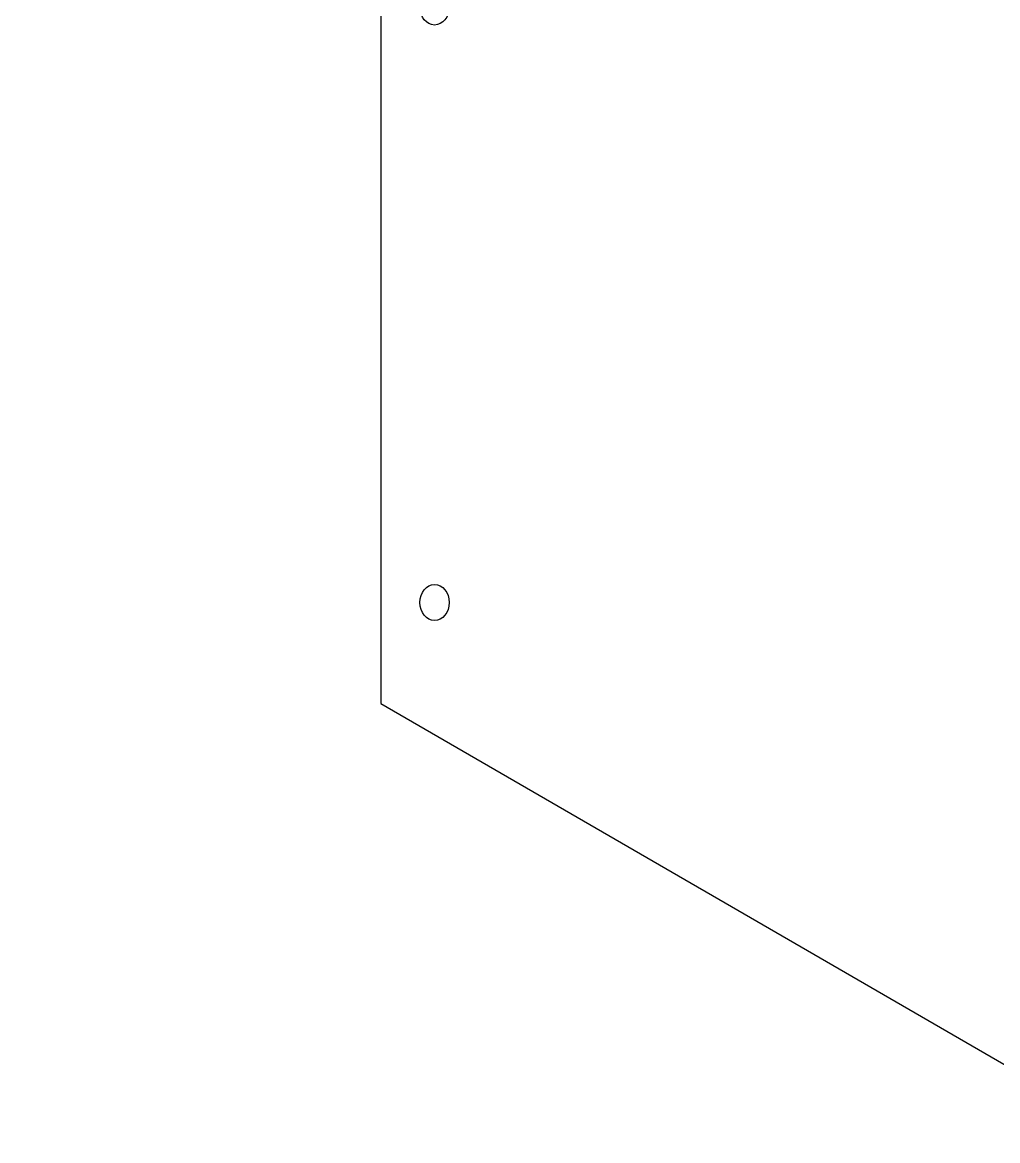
# Model space of a CAD drawing. Extents: x -1392 to 5791, y -3809 to 1722.
# Drawn here: x 797.2 to 883.5, y -1908 to -1809 of the extents above; entities that cross this region are included whole.
import ezdxf

# ---------------------------------------------------------------- set-up
doc = ezdxf.new("R2010")
doc.units = 0
doc.header["$MEASUREMENT"] = 0
doc.layers.add('G-ANNO-TTLB', color=7, linetype='Continuous', lineweight=0)
doc.layers.add('WALL SCRATCH', color=7, linetype='Continuous', lineweight=0)

msp = doc.modelspace()

# ---------------------------------------------------------------- hatches: boundary and pattern name
at = {"layer": 'G-ANNO-TTLB', "true_color": 0xff00ff, "transparency": 33554687}
h = msp.add_hatch(color=6, dxfattribs=at)
edge = h.paths.add_edge_path()
edge.add_spline(control_points=[(1773.018, -3692.604), (1773.018, -3692.604), (-1156.5, -3692.604), (-1156.5, -3692.604), (-1156.5, -3692.604), (-1156.5, -1235.604), (-1156.5, -1235.604), (-1156.5, -1235.604), (1773.018, -1235.604), (1773.018, -1235.604), (1773.018, -1235.604), (1773.018, -3692.604), (1773.018, -3692.604)], knot_values=[0, 0, 0, 0, 1, 1, 1, 2, 2, 2, 3, 3, 3, 4, 4, 4, 4], degree=3, periodic=0)
edge = h.paths.add_edge_path()
edge.add_spline(control_points=[(-1147.5, -1244.604), (-1147.5, -1244.604), (-1147.5, -3683.604), (-1147.5, -3683.604), (-1147.5, -3683.604), (1764.018, -3683.604), (1764.018, -3683.604), (1764.018, -3683.604), (1764.018, -1244.604), (1764.018, -1244.604), (1764.018, -1244.604), (-1147.5, -1244.604), (-1147.5, -1244.604)], knot_values=[0, 0, 0, 0, 1, 1, 1, 2, 2, 2, 3, 3, 3, 4, 4, 4, 4], degree=3, periodic=0)
edge.add_line((-1147.5, -1244.604), (-1147.5, -1244.604))

# ---------------------------------------------------------------- linework, layer by layer
at = {"layer": 'G-ANNO-TTLB'}
for points in [[(1773.018, -3692.604), (1773.018, -3692.604), (-1156.5, -3692.604), (-1156.5, -3692.604), (-1156.5, -3692.604), (-1156.5, -1235.604), (-1156.5, -1235.604), (-1156.5, -1235.604), (1773.018, -1235.604), (1773.018, -1235.604), (1773.018, -1235.604), (1773.018, -3692.604), (1773.018, -3692.604)], [(-1147.5, -1244.604), (-1147.5, -1244.604), (-1147.5, -3683.604), (-1147.5, -3683.604), (-1147.5, -3683.604), (1764.018, -3683.604), (1764.018, -3683.604), (1764.018, -3683.604), (1764.018, -1244.604), (1764.018, -1244.604), (1764.018, -1244.604), (-1147.5, -1244.604), (-1147.5, -1244.604)]]:
    msp.add_open_spline(points, degree=3, knots=[0, 0, 0, 0, 1, 1, 1, 2, 2, 2, 3, 3, 3, 4, 4, 4, 4], dxfattribs=at)
at = {"layer": 'WALL SCRATCH', "color": 2, "lineweight": 25, "true_color": 0xffff00}
for p, q in [((828.914, -1447.038), (828.914, -1869.276)), ((828.914, -1869.275), (1097.705, -2024.885)), ((828.914, -1869.276), (1097.705, -2024.886))]:
    msp.add_line(p, q, dxfattribs=at)
at = {"layer": 'WALL SCRATCH', "color": 252, "lineweight": 25, "true_color": 0x848484}
for centre in [(833.682, -1807.607), (833.682, -1860.336)]:
    msp.add_ellipse(centre, major_axis=(0, 1.594), ratio=0.812499, dxfattribs=at)

doc.saveas('drawing.dxf')
